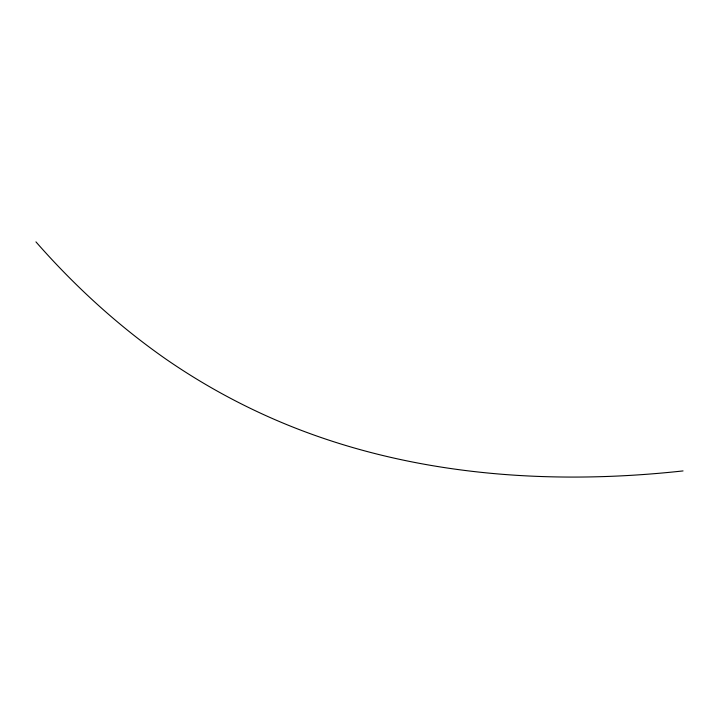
<?xml version="1.0" encoding="UTF-8"?>
<svg xmlns="http://www.w3.org/2000/svg" width="719" height="719" viewBox="0 0 719 719"><rect width="100%" height="100%" fill="white"/><g stroke="black" fill="none" stroke-linecap="round" stroke-linejoin="round"><path stroke-width="1.08" d="M683.05 470.918C546.359 485.909 404.222 475.16 276.833 420.453A637.834 637.834 0 0 1 165.559 358.853C117.7 325.401 74.408 285.767 35.95 241.881"/></g></svg>
